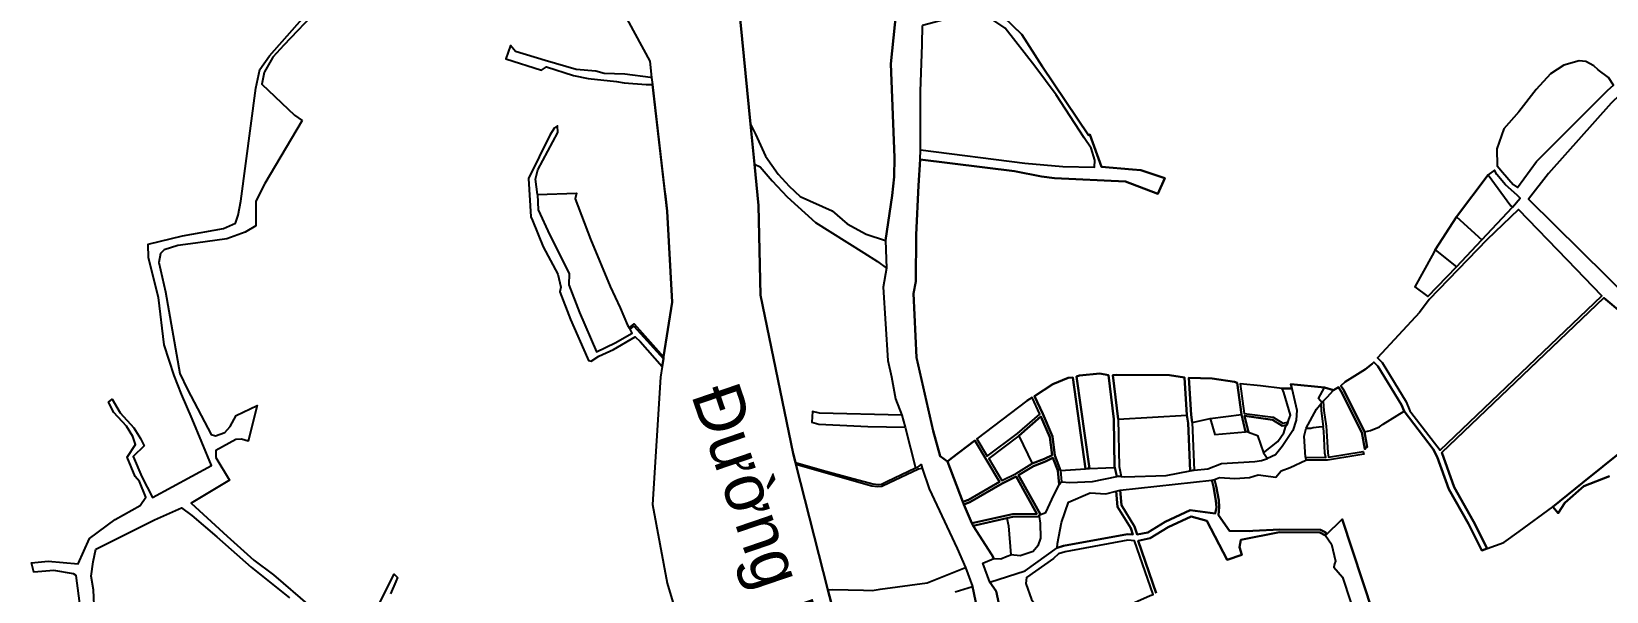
# Model space of a CAD drawing. Extents: x 548434 to 553028, y 1835329 to 1842282.
# Drawn here: x 551239 to 551805, y 1839455 to 1839657 of the extents above; entities that cross this region are included whole.
import ezdxf

# ---------------------------------------------------------------- set-up
doc = ezdxf.new("R2010")
doc.units = 0
for name, color, linetype in [('Level 1', 7, 'Continuous'), ('Level 2', 7, 'Continuous'), ('Level 30', 7, 'Continuous'), ('Level 5', 7, 'Continuous')]:
    doc.layers.add(name, color=color, linetype=linetype)

msp = doc.modelspace()

# ---------------------------------------------------------------- linework, layer by layer
at = {"layer": 'Level 1'}
for points in [[(551773.2, 1839309.65), (551768.13, 1839319.25), (551762.78, 1839333.56), (551761.71, 1839340.26), (551758.38, 1839346.29), (551752.91, 1839362.25), (551751.38, 1839366.95), (551748.32, 1839376.63), (551745.12, 1839385.58), (551740.93, 1839396.21), (551737.04, 1839406.44), (551729.29, 1839424.25), (551729.06, 1839425.06), (551728.59, 1839424.83), (551728.3381, 1839425.439), (551709.9511, 1839481.35), (551703.86, 1839475.55)], [(551703.86, 1839475.55), (551706.05, 1839472.39), (551707.45, 1839466.26), (551707.18, 1839465.28), (551706.95, 1839464.12), (551710.01, 1839460.55), (551712.89, 1839451.82), (551718.78, 1839437.7), (551728.77, 1839412.98), (551731.64, 1839406.26), (551735.53, 1839394.16), (551737.2, 1839389.34), (551742.03, 1839376.53), (551742.72, 1839374.22), (551745.03, 1839370.38), (551749.67, 1839355.76), (551755.08, 1839340.78), (551757.58, 1839334.17), (551762.74, 1839319.23), (551768.91, 1839304.4)]]:
    msp.add_lwpolyline(points, dxfattribs=at)
at = {"layer": 'Level 2'}
for p, q in [((551498.5606, 1839608.953), (551497.1404, 1839623.4079)), ((551500.01, 1839594.2), (551498.5606, 1839608.953)), ((551465.7671, 1839538.9745), (551465.3433, 1839536.2289)), ((551513.2799, 1839501.7412), (551512.46, 1839504.96)), ((551513.4381, 1839501.1201), (551513.2799, 1839501.7412)), ((551524.9278, 1839456.0113), (551513.4381, 1839501.1201)), ((551526.0994, 1839451.4115), (551524.9278, 1839456.0113))]:
    msp.add_line(p, q, dxfattribs=at)
for points in [[(551497.1404, 1839623.4079), (551491.72, 1839678.58), (551491.07, 1839731.13), (551487.21, 1839774.56)], [(551445.03, 1839675.24), (551460.86, 1839645.99), (551461.5309, 1839640.218), (551461.8307, 1839637.6394), (551466.2144, 1839599.9266), (551466.5011, 1839597.4605), (551467.13, 1839592.05), (551468.92, 1839559.4), (551465.8781, 1839539.6936), (551465.7671, 1839538.9745)], [(551551.03, 1839679.17), (551547.53, 1839645.03), (551548.95, 1839611.41), (551548.78, 1839604.47), (551548.03, 1839597.77), (551545.61, 1839581.62), (551545.97, 1839571.58), (551544.82, 1839564.76), (551546.53, 1839538.36), (551547.874, 1839532.568), (551549.22, 1839524.69), (551551.56, 1839518.76), (551552.74, 1839514.39), (551556.45, 1839499.84), (551557.336, 1839500.028), (551558.428, 1839500.967), (551558.87, 1839499.67), (551561.34, 1839492.3), (551571.42, 1839470.84), (551574.4, 1839463.99), (551576.98, 1839457.1), (551583.27, 1839426.73)], [(551585.41, 1839455.5), (551583.14, 1839458.67), (551580.63, 1839465.55), (551584.61, 1839467.25), (551583.93, 1839468.57), (551577.23, 1839478.95), (551576.75, 1839479.87), (551573.86, 1839486.67), (551573.48, 1839487.6), (551568, 1839502.06), (551565.35, 1839504.07), (551562.85, 1839513.14), (551556.86, 1839539.49), (551555.78, 1839562.46), (551556.54, 1839566.86), (551556.65, 1839583.62), (551557.53, 1839601.3), (551558.17, 1839610.63), (551558.25, 1839614.11), (551558.22, 1839635.11), (551558.83, 1839652.04), (551558.96, 1839658.89)], [(551512.46, 1839504.96), (551500.73, 1839561.96), (551500.01, 1839594.2)], [(551465.3433, 1839536.2289), (551464.76, 1839532.45), (551461.81, 1839486.66), (551467.1863, 1839458.3924), (551471.6329, 1839443.5386)], [(551606.37, 1839367.68), (551602.25, 1839378.1), (551597.17, 1839394.4), (551594.4, 1839409.47), (551591.53, 1839425.56), (551589.67, 1839435.99), (551585.41, 1839455.5)]]:
    msp.add_lwpolyline(points, dxfattribs=at)
at = {"layer": 'Level 30'}
for p, q in [((551461.5309, 1839640.218), (551461.8307, 1839637.6394)), ((551497.1404, 1839623.4079), (551498.5606, 1839608.953)), ((551558.17, 1839610.63), (551558.25, 1839614.11)), ((551750.99, 1839590.03), (551762.36, 1839605.23)), ((551743.39, 1839578.22), (551750.99, 1839590.03)), ((551750.99, 1839590.03), (551760.08, 1839581.77)), ((551760.08, 1839581.77), (551771.16, 1839593.51)), ((551545.61, 1839581.62), (551545.97, 1839571.58)), ((551750.95, 1839572.15), (551760.08, 1839581.77)), ((551743.39, 1839578.22), (551750.95, 1839572.15)), ((551453.45, 1839550.17), (551453.78, 1839549.67)), ((551465.3433, 1839536.2289), (551465.7671, 1839538.9745)), ((551465.7671, 1839538.9745), (551465.8781, 1839539.6936)), ((551688.26, 1839528.33), (551691.81, 1839528.35)), ((551703.54, 1839528.74), (551706.81, 1839527.77)), ((551702.16, 1839522.79), (551702.62, 1839523.37)), ((551702.62, 1839523.37), (551703.09, 1839523.84)), ((551551.56, 1839518.76), (551552.74, 1839514.39)), ((551629.37, 1839517.38), (551654.08, 1839518.77)), ((551656, 1839516.17), (551662.42, 1839517.52)), ((551656, 1839516.17), (551656.71, 1839498.98)), ((551662.42, 1839517.52), (551673.65, 1839518.96)), ((551673.65, 1839518.96), (551675.11, 1839512.8)), ((551552.74, 1839514.39), (551556.45, 1839499.84)), ((551593.64, 1839511.3), (551598.43, 1839501.34)), ((551681.63, 1839505.22), (551683.07, 1839503.13)), ((551513.2799, 1839501.7412), (551513.4381, 1839501.1201)), ((551513.4381, 1839501.1201), (551524.9278, 1839456.0113)), ((551568, 1839502.06), (551573.48, 1839487.6)), ((551608.61, 1839498.85), (551617.64, 1839499.52)), ((551628.1, 1839500), (551628.83, 1839496.67)), ((551696.75, 1839503.66), (551696.84, 1839502.52)), ((551608.07, 1839493.87), (551608.99, 1839494.73)), ((551608.61, 1839498.85), (551608.99, 1839494.73)), ((551630.07, 1839491.84), (551662.99, 1839495.37)), ((551628.6, 1839491.46), (551630.07, 1839491.84)), ((551573.48, 1839487.6), (551573.86, 1839486.67)), ((551573.86, 1839486.67), (551576.75, 1839479.87)), ((551576.75, 1839479.87), (551577.23, 1839478.95)), ((551577.23, 1839478.95), (551589.28, 1839481.7)), ((551574.4, 1839463.99), (551576.98, 1839457.1)), ((551524.9278, 1839456.0113), (551526.0994, 1839451.4115)), ((551570.69, 1839455.22), (551576.98, 1839457.1))]:
    msp.add_line(p, q, dxfattribs=at)
for points in [[(551416.6438, 1840074.895), (551424.17, 1840026.23), (551434.21, 1839998.79), (551424.62, 1839987.08), (551436.5, 1839902.05), (551417.51, 1839889.51), (551418.07, 1839881.03), (551443.01, 1839878.23), (551448.98, 1839814.54), (551438.57, 1839772.51), (551443.94, 1839723.78), (551445.03, 1839675.24), (551460.86, 1839645.99), (551461.5309, 1839640.218)], [(551479.8078, 1840023.4448), (551480.74, 1840010.77), (551477.22, 1839978.92), (551483.27, 1839963.7), (551476.42, 1839931.55), (551476.11, 1839895.58), (551484.22, 1839892.81), (551484.63, 1839886.48), (551479.83, 1839879.33), (551490.86, 1839857.05), (551485.3, 1839817.97), (551487.21, 1839774.56), (551491.07, 1839731.13), (551491.72, 1839678.58), (551497.1404, 1839623.4079)], [(551559.44, 1839662.09), (551579.17, 1839667.27), (551584.25, 1839669.57), (551585.78, 1839671.88), (551591.03, 1839681.43), (551593.88, 1839678.86), (551586.63, 1839667.74), (551584.56, 1839665.36), (551594.64, 1839655.66), (551602.13, 1839644), (551618.63, 1839619.43), (551619.09, 1839619.69), (551623.31, 1839608.05), (551634.43, 1839607.03), (551637.54, 1839606.83), (551646.06, 1839603.96), (551643.54, 1839598.36), (551631.99, 1839602.72), (551606.38, 1839603.99), (551601.815, 1839604.621), (551592.11, 1839606.48), (551558.17, 1839610.63)], [(551545.61, 1839581.62), (551548.03, 1839597.77), (551548.78, 1839604.47), (551548.95, 1839611.41), (551547.53, 1839645.03), (551551.03, 1839679.17)], [(551256.7, 1839444.67), (551254.55, 1839461.1), (551253.69, 1839461.68), (551246.59, 1839462.88), (551239.42, 1839462.35), (551238.53, 1839465.7), (551244.56, 1839466.21), (551255.27, 1839465.34), (551259.34, 1839474.46), (551268.64, 1839481.19), (551277.57, 1839486.25), (551279.59, 1839489.3), (551277.38, 1839494.87), (551275.86, 1839496.75), (551272.99, 1839503.62), (551275.94, 1839508.26), (551274.99, 1839511.12), (551272.65, 1839514.77), (551268.11, 1839519.72), (551266.24, 1839523.43), (551267.53, 1839524.48), (551270.38, 1839519.63), (551275.37, 1839514.2), (551277.79, 1839510.32), (551279.07, 1839507.73), (551275.07, 1839503.85), (551278.24, 1839496.53), (551282.01, 1839489.14), (551303.22, 1839500.69), (551296.34, 1839517.44), (551292.43, 1839526.36), (551289.78, 1839533.04), (551286.26, 1839544.06), (551284.24, 1839561.11), (551280.62, 1839575.3), (551280.44, 1839580.22), (551292.82, 1839583.19), (551307.6, 1839585.83), (551311.84, 1839587.84), (551312.83, 1839590.61), (551313.77, 1839595.71), (551319.16, 1839636.38), (551320.63, 1839643.01), (551324.07, 1839648.01), (551340.43, 1839666.41)], [(551341.58, 1839664.79), (551329.26, 1839651.81), (551325.29, 1839647.43), (551325.17, 1839647.25), (551322.34, 1839642.25), (551322.23, 1839641.96), (551321.37, 1839637.76), (551333.08, 1839626.57), (551335.9293, 1839624.7189)], [(551589.28, 1839481.7), (551577.23, 1839478.95), (551576.75, 1839479.87), (551591.3, 1839483.21), (551600.05, 1839483.3), (551592.65, 1839496.73), (551587.56, 1839494.23), (551575.93, 1839487.46), (551573.86, 1839486.67), (551573.48, 1839487.6), (551575.495, 1839488.363), (551586.639, 1839494.846), (551577.73, 1839509.65), (551569.23, 1839503.2), (551568, 1839502.06), (551565.35, 1839504.07), (551562.85, 1839513.14), (551556.86, 1839539.49), (551555.78, 1839562.46), (551556.54, 1839566.86), (551556.65, 1839583.62), (551557.53, 1839601.3), (551558.17, 1839610.63), (551592.11, 1839606.48), (551601.815, 1839604.621), (551606.38, 1839603.99), (551631.99, 1839602.72), (551643.54, 1839598.36), (551646.06, 1839603.96), (551637.54, 1839606.83), (551634.43, 1839607.03), (551623.31, 1839608.05), (551619.09, 1839619.69), (551618.63, 1839619.43), (551602.13, 1839644), (551594.64, 1839655.66), (551584.56, 1839665.36)], [(551558.25, 1839614.11), (551595.82, 1839609.35), (551609.39, 1839608.11), (551620.82, 1839607.94), (551620.92, 1839610.43), (551619.58, 1839614.81), (551617.16, 1839618.46), (551607.09, 1839633.9), (551599.31, 1839644.22), (551588.7, 1839657.95), (551579.17, 1839664.2), (551558.96, 1839658.89)], [(551558.25, 1839614.11), (551558.22, 1839635.11), (551558.83, 1839652.04), (551558.96, 1839658.89)], [(551831.07, 1839654.38), (551806.6, 1839630.9), (551784.08, 1839605.61), (551776.94, 1839596.39), (551832.86, 1839541.12), (551839.22, 1839536.63), (551842.54, 1839536.8)], [(551461.5309, 1839640.218), (551461.19, 1839640.17), (551451.88, 1839641.39), (551444.43, 1839641.65), (551441.45, 1839642.42), (551434.42, 1839643.06), (551423.22, 1839646.32), (551412.59, 1839649.54), (551410.81, 1839651.73), (551409.07, 1839646.92), (551422, 1839642.76), (551423.78, 1839644.04), (551433.49, 1839640.85), (551438.68, 1839639.78), (551448.88, 1839638.76), (551451.68, 1839638.31), (551459.6, 1839637.6), (551461.8307, 1839637.6394)], [(551807.43, 1839637.42), (551805.63, 1839640.15), (551801.92, 1839642.89), (551800.36, 1839644.32), (551797.58, 1839645.91), (551795.18, 1839646.11), (551789.58, 1839644.57), (551784.85, 1839641.44), (551779.63, 1839635.84), (551773.43, 1839627.88), (551768.04, 1839621.68), (551765.46, 1839614.51), (551765.67, 1839608.46), (551767.54, 1839606.08), (551771.42, 1839601.73), (551772.92, 1839600.63), (551779.81, 1839609.91), (551805.43, 1839635.62), (551807.43, 1839637.42)], [(551465.8781, 1839539.6936), (551468.92, 1839559.4), (551467.13, 1839592.05), (551461.8307, 1839637.6394)], [(551806.6, 1839630.9), (551784.08, 1839605.61), (551776.94, 1839596.39), (551832.86, 1839541.12)], [(551335.9293, 1839624.7189), (551322.41, 1839602.05), (551319.26, 1839595.65), (551319.18, 1839586.79), (551315.33, 1839584.58), (551308.72, 1839582.11), (551297.48, 1839580.64), (551291.17, 1839579.74), (551286.3, 1839578.16), (551284.94, 1839576.91), (551284.32, 1839573.62), (551286.7, 1839563.12), (551291.85, 1839533.72), (551294.68, 1839527.99), (551303.1, 1839511.78), (551304.76, 1839511.28), (551308.11, 1839512.58), (551310.02, 1839514.63), (551312.17, 1839518.64), (551319.71, 1839522.27), (551316.49, 1839509.45), (551314.02, 1839510.17), (551311.99, 1839509.95), (551304.77, 1839506.1), (551304.78, 1839503.54), (551309.69, 1839495.33), (551295.96, 1839487.09), (551308.93, 1839475.28), (551318.53, 1839466.65), (551325.51, 1839461.39), (551338.63, 1839450.05)], [(551420.55, 1839598.14), (551419.79, 1839603.65), (551420.6, 1839606.96), (551427.79, 1839620.41), (551427.7, 1839622.74), (551426.62, 1839622.09), (551424.92, 1839619.45), (551417.29, 1839603.83), (551418.16, 1839590.03), (551418.74, 1839588.73), (551422.51, 1839579.34), (551427.86, 1839569.5), (551428.91, 1839564.75), (551428.57, 1839563.1), (551432.41, 1839553.19), (551438.44, 1839539.29), (551438.83, 1839538.46), (551439.79, 1839538.21), (551442.6, 1839540), (551447.84, 1839542.32), (551455.68, 1839546.91), (551457.42, 1839545.23), (551465.3433, 1839536.2289)], [(551497.1404, 1839623.4079), (551498.85, 1839619.83), (551502.48, 1839611.94), (551507.09, 1839605.47), (551511.04, 1839601.11), (551515.02, 1839597.35), (551526.43, 1839592.27), (551531.85, 1839587.52), (551538.72, 1839583.88), (551545.61, 1839581.62)], [(551498.5606, 1839608.953), (551500.58, 1839608.08), (551504.93, 1839602.97), (551510.35, 1839597.24), (551520.48, 1839588.08), (551537.91, 1839577.12), (551542.76, 1839574.02), (551545.97, 1839571.58)], [(551498.5606, 1839608.953), (551500.01, 1839594.2), (551500.73, 1839561.96), (551512.46, 1839504.96), (551513.2799, 1839501.7412)], [(551558.17, 1839610.63), (551557.53, 1839601.3), (551556.65, 1839583.62), (551556.54, 1839566.86), (551555.78, 1839562.46), (551556.86, 1839539.49), (551562.85, 1839513.14), (551565.35, 1839504.07), (551568, 1839502.06)], [(551771.16, 1839593.51), (551773.93, 1839596.76), (551772.79, 1839597.86), (551768.61, 1839601.55), (551765.49, 1839605.25), (551764.69, 1839606.89), (551762.36, 1839605.23)], [(551762.36, 1839605.23), (551770.53, 1839594.05), (551771.16, 1839593.51)], [(551420.55, 1839598.14), (551434.57, 1839598.57), (551434.06, 1839596.57), (551439.51, 1839582), (551446.66, 1839564.97), (551450.2, 1839557.33), (551452.86, 1839551.17), (551453.45, 1839550.17)], [(551420.55, 1839598.14), (551420.79, 1839592.54), (551424.99, 1839583.45), (551431.9, 1839569.7), (551431.83, 1839565.64), (551435.59, 1839555.73), (551441.68, 1839541.5), (551448.45, 1839544.82), (551454.55, 1839548.19), (551453.78, 1839549.67)], [(551803.235, 1839561.632), (551790.91, 1839574.54), (551773.25, 1839592.71), (551761.89, 1839581.77), (551741.16, 1839560.3), (551737.68, 1839555.69), (551722.6, 1839539.33), (551724.309, 1839537.656), (551732.882, 1839523.557), (551734.241, 1839520.367), (551734.61, 1839519.779), (551745.11, 1839506.163), (551803.235, 1839561.632)], [(551743.39, 1839578.22), (551742.23, 1839576.17), (551735.98, 1839564.86), (551740.7, 1839561.47), (551750.95, 1839572.15)], [(551545.97, 1839571.58), (551544.82, 1839564.76), (551546.53, 1839538.36), (551547.874, 1839532.568), (551549.22, 1839524.69), (551551.56, 1839518.76)], [(551830.4, 1839538.88), (551803.97, 1839560.95), (551745.7, 1839505.34)], [(551762.06, 1839470.77), (551757.1, 1839480.54), (551750.14, 1839492.91), (551745.7, 1839505.34), (551803.97, 1839560.95), (551830.4, 1839538.88), (551837.68, 1839532.9), (551839.73, 1839530.55), (551841.6, 1839526.43), (551835.38, 1839517.34), (551818.28, 1839512), (551796.27, 1839494.4), (551785.68, 1839485.78)], [(551453.45, 1839550.17), (551455.23, 1839551.6), (551465.8781, 1839539.6936)], [(551453.78, 1839549.67), (551455.19, 1839550.81), (551465.7671, 1839538.9745)], [(551465.3433, 1839536.2289), (551464.76, 1839532.45), (551461.81, 1839486.66), (551467.1863, 1839458.3924), (551471.6329, 1839443.5386)], [(551745.7, 1839505.34), (551750.14, 1839492.91), (551757.1, 1839480.54), (551762.06, 1839470.77), (551760.18, 1839470.07), (551755.3, 1839479.65), (551748.28, 1839492.18), (551744.11, 1839503.83), (551742.65, 1839506.49), (551732.2, 1839520.15), (551731.24, 1839522.42), (551722.731, 1839536.404), (551721.23, 1839537.87), (551720.64, 1839537.25), (551718.32, 1839535.33), (551714.5, 1839532.89), (551710.99, 1839530.73), (551709.45, 1839529.36), (551710.445, 1839527.797), (551717.95, 1839512.74), (551718.9, 1839507.31), (551718.42, 1839507.13), (551718.01, 1839506.55), (551716.98, 1839512.48), (551709.575, 1839527.303), (551708.63, 1839528.78), (551706.81, 1839527.77), (551703.54, 1839528.74), (551691.49, 1839529.89), (551691.81, 1839528.35), (551688.26, 1839528.33), (551680.58, 1839529.29), (551673.18, 1839530.04), (551674.606, 1839519.387), (551685.098, 1839518.015), (551688.578, 1839515.929), (551690.39, 1839516.27), (551690.19, 1839515.73), (551689.89, 1839515.17), (551688.371, 1839514.974), (551684.791, 1839517.106), (551674.791, 1839518.482), (551676.17, 1839512.64), (551675.61, 1839512.85), (551675.11, 1839512.8), (551673.65, 1839518.96), (551672.13, 1839530.34), (551671.17, 1839530.78), (551663.15, 1839531.9), (551654.72, 1839532.13), (551655.58, 1839518.89), (551656, 1839516.17), (551656.71, 1839498.98), (551655.96, 1839498.91), (551655.22, 1839498.76), (551654.51, 1839515.94), (551654.08, 1839518.77), (551653.21, 1839532.27), (551647.77, 1839533.16), (551628.78, 1839533.3), (551627.45, 1839533.12), (551629.37, 1839517.38), (551629.66, 1839500.34), (551630.46, 1839496.73), (551629.62, 1839496.82), (551628.83, 1839496.67), (551628.1, 1839500), (551628.06, 1839500.15), (551627.771, 1839517.277), (551625.83, 1839533.15), (551622.76, 1839533.74), (551615.48, 1839533.01), (551614.37, 1839532.66), (551619.04, 1839499.59), (551618.34, 1839499.57), (551617.64, 1839499.52), (551613, 1839532.34), (551611.36, 1839532.14), (551605.8, 1839529.91), (551599.25, 1839525.64), (551602.2, 1839519.26), (551605.73, 1839511.07), (551606.57, 1839504.25), (551608.602, 1839498.923), (551608.61, 1839498.85), (551608.99, 1839494.73), (551608.07, 1839493.87), (551607.6, 1839498.9), (551605.8121, 1839503.4446), (551603.2, 1839502.12), (551598.87, 1839500.44), (551593.53, 1839497.21), (551601.36, 1839482.99), (551600.89, 1839482.81), (551600.95, 1839482.31), (551591.42, 1839482.211), (551589.28, 1839481.7)], [(551619.04, 1839499.59), (551614.37, 1839532.66), (551615.48, 1839533.01), (551622.76, 1839533.74), (551625.83, 1839533.15), (551627.771, 1839517.277), (551628.06, 1839500.15), (551628.1, 1839500)], [(551629.37, 1839517.38), (551627.45, 1839533.12), (551628.78, 1839533.3), (551647.77, 1839533.16), (551653.21, 1839532.27), (551654.08, 1839518.77)], [(551717.95, 1839512.74), (551710.445, 1839527.797), (551709.45, 1839529.36), (551710.99, 1839530.73), (551714.5, 1839532.89), (551718.32, 1839535.33), (551720.64, 1839537.25), (551721.23, 1839537.87), (551722.731, 1839536.404), (551731.24, 1839522.42), (551732.2, 1839520.15)], [(551608.61, 1839498.85), (551608.602, 1839498.923), (551606.57, 1839504.25), (551605.73, 1839511.07), (551602.2, 1839519.26), (551599.25, 1839525.64), (551605.8, 1839529.91), (551611.36, 1839532.14), (551613, 1839532.34), (551617.64, 1839499.52)], [(551656, 1839516.17), (551655.58, 1839518.89), (551654.72, 1839532.13), (551663.15, 1839531.9), (551671.17, 1839530.78), (551672.13, 1839530.34), (551673.65, 1839518.96)], [(551688.26, 1839528.33), (551680.58, 1839529.29), (551673.18, 1839530.04), (551674.606, 1839519.387), (551685.098, 1839518.015), (551688.578, 1839515.929), (551690.39, 1839516.27)], [(551691.81, 1839528.35), (551693.56, 1839520.51), (551693.33, 1839516.92), (551692.13, 1839513.19), (551688.35, 1839507.53), (551685.97, 1839504.49), (551683.07, 1839503.13)], [(551690.39, 1839516.27), (551691.31, 1839518.79), (551688.9, 1839526.93), (551688.26, 1839528.33)], [(551691.81, 1839528.35), (551691.49, 1839529.89), (551703.54, 1839528.74)], [(551702.62, 1839523.37), (551701.37, 1839524.74), (551703.54, 1839528.74)], [(551703.09, 1839523.84), (551704.45, 1839525.18), (551706.81, 1839527.77)], [(551706.81, 1839527.77), (551708.63, 1839528.78), (551709.575, 1839527.303), (551716.98, 1839512.48), (551718.01, 1839506.55), (551718.42, 1839507.13), (551718.9, 1839507.31), (551717.95, 1839512.74)], [(551601.139, 1839519.178), (551598.39, 1839525.11), (551596.43, 1839523.97), (551578.53, 1839510.26), (551582.275, 1839503.99), (551593.102, 1839512.146), (551601.139, 1839519.178)], [(551703.09, 1839523.84), (551703.31, 1839520.43), (551704.09, 1839514.75), (551704.26, 1839513.14), (551704.68, 1839505.23), (551704.96, 1839503.6), (551717.4, 1839505.67), (551717.69, 1839504.73), (551715.57, 1839504.43), (551704.66, 1839502.58), (551696.84, 1839502.52)], [(551697, 1839514.03), (551700.61, 1839520.88), (551702.16, 1839522.79)], [(551702.16, 1839522.79), (551702.31, 1839520.35), (551703.09, 1839514.68)], [(551551.56, 1839518.76), (551521.891, 1839519.493), (551519.4, 1839520.07), (551519.21, 1839516.2), (551521.7, 1839515.57), (551539.34, 1839514.74), (551552.74, 1839514.39)], [(551593.64, 1839511.3), (551601.54, 1839518.27), (551604.75, 1839510.81), (551605.54, 1839504.43), (551602.81, 1839503.05), (551598.43, 1839501.34)], [(551629.37, 1839517.38), (551629.66, 1839500.34), (551630.46, 1839496.73)], [(551654.08, 1839518.77), (551654.51, 1839515.94), (551655.22, 1839498.76)], [(551662.42, 1839517.52), (551664.14, 1839511.76), (551675.11, 1839512.8)], [(551676.17, 1839512.64), (551674.791, 1839518.482), (551684.791, 1839517.106), (551688.371, 1839514.974), (551689.89, 1839515.17)], [(551689.89, 1839515.17), (551690.19, 1839515.73), (551690.39, 1839516.27)], [(551717.95, 1839512.74), (551720.13, 1839513.19), (551723.26, 1839514.52), (551724.64, 1839515.47), (551732.2, 1839520.15)], [(551732.2, 1839520.15), (551742.65, 1839506.49), (551744.11, 1839503.83), (551748.28, 1839492.18), (551755.3, 1839479.65), (551760.18, 1839470.07), (551762.06, 1839470.77)], [(551593.64, 1839511.3), (551582.776, 1839503.18), (551587.521, 1839495.322), (551592.622, 1839497.83), (551598.43, 1839501.34)], [(551675.11, 1839512.8), (551675.61, 1839512.85), (551676.17, 1839512.64)], [(551676.17, 1839512.64), (551679.41, 1839511.41), (551681.63, 1839505.22)], [(551681.63, 1839505.22), (551686.81, 1839509.29), (551688.88, 1839512.38), (551689.51, 1839514.47), (551689.89, 1839515.17)], [(551696.75, 1839503.66), (551696.18, 1839511.25), (551697, 1839514.03)], [(551696.75, 1839503.66), (551703.96, 1839503.53), (551703.68, 1839505.11), (551703.26, 1839513.06), (551703.09, 1839514.68)], [(551697, 1839514.03), (551698.63, 1839514.1), (551699.43, 1839514.33), (551701.56, 1839514.61), (551703.09, 1839514.68)], [(551806.04, 1839496.78), (551796.8, 1839493.28), (551789.95, 1839487.18), (551787.54, 1839483.48), (551785.68, 1839485.78), (551796.27, 1839494.4), (551818.28, 1839512)], [(551568, 1839502.06), (551569.23, 1839503.2), (551577.73, 1839509.65), (551586.639, 1839494.846), (551575.495, 1839488.363), (551573.48, 1839487.6)], [(551513.2799, 1839501.7412), (551522.93, 1839498.96), (551532.54, 1839496.3), (551541.07, 1839494.03), (551542.97, 1839493.77), (551544.17, 1839493.97), (551546.14, 1839494.88), (551556.45, 1839499.84)], [(551513.4381, 1839501.1201), (551540.78, 1839493.41), (551542.83, 1839493.13), (551544.33, 1839493.26), (551546.84, 1839494.4), (551557.57, 1839499.49), (551558.87, 1839499.67)], [(551556.45, 1839499.84), (551557.336, 1839500.028), (551558.428, 1839500.967), (551558.87, 1839499.67)], [(551558.87, 1839499.67), (551561.34, 1839492.3), (551571.42, 1839470.84), (551574.4, 1839463.99)], [(551601.36, 1839482.99), (551593.53, 1839497.21), (551598.87, 1839500.44), (551603.2, 1839502.12), (551605.8121, 1839503.4446), (551607.6, 1839498.9), (551608.07, 1839493.87)], [(551617.64, 1839499.52), (551618.34, 1839499.57), (551619.04, 1839499.59)], [(551619.04, 1839499.59), (551624.93, 1839499.77), (551628.1, 1839500)], [(551656.71, 1839498.98), (551661.54, 1839499.45), (551666.46, 1839501.33), (551678.5, 1839502.12), (551680.83, 1839502.44), (551683.07, 1839503.13)], [(551663.95, 1839495.64), (551665.81, 1839496.29), (551671.33, 1839495.96), (551676.57, 1839496.35), (551679.67, 1839497.25), (551686.03, 1839496.51), (551688, 1839498.7), (551691.22, 1839500), (551696.84, 1839502.52)], [(551573.86, 1839486.67), (551575.93, 1839487.46), (551587.56, 1839494.23), (551592.65, 1839496.73), (551600.05, 1839483.3), (551591.3, 1839483.21), (551576.75, 1839479.87)], [(551589.67, 1839435.99), (551585.41, 1839455.5), (551583.14, 1839458.67), (551595.88, 1839462.79), (551607.41, 1839471.03), (551609.73, 1839471.779), (551632.663, 1839476), (551634.588, 1839475.812), (551633.835, 1839478.083), (551629.088, 1839485.859), (551628.6, 1839491.46), (551630.07, 1839491.84), (551630.55, 1839486.34), (551635.21, 1839478.72), (551636.15, 1839475.87), (551640.02, 1839476.6), (551646.24, 1839480.39), (551655.21, 1839484.63), (551664.19, 1839483.41), (551664.69, 1839485.55), (551664.48, 1839488.11), (551663.6, 1839493.03), (551662.99, 1839495.37), (551663.48, 1839495.47), (551663.95, 1839495.64), (551664.58, 1839493.27), (551665.48, 1839488.22), (551665.69, 1839485.63), (551665.37, 1839482.77), (551669.37, 1839477.22), (551676.68, 1839477.09), (551677.8, 1839477.21), (551687.47, 1839477.65), (551702.132, 1839477.538), (551703.99, 1839476.6), (551703.86, 1839475.55), (551701.89, 1839476.54), (551687.38, 1839476.65), (551673.39, 1839473.98), (551673.02, 1839471.24), (551673.76, 1839468.49), (551668.57, 1839466.78), (551661.25, 1839480.71), (551655.555, 1839482.366), (551647.284, 1839478.451), (551640.841, 1839474.522), (551636.482, 1839473.622), (551643.05, 1839454.76)], [(551601.36, 1839482.99), (551603.33, 1839483.74), (551605.48, 1839488.49), (551608.07, 1839493.87)], [(551608.99, 1839494.73), (551611.93, 1839494.59), (551620.08, 1839494.96), (551628.83, 1839496.67)], [(551628.83, 1839496.67), (551629.62, 1839496.82), (551630.46, 1839496.73)], [(551662.99, 1839495.37), (551663.6, 1839493.03), (551664.48, 1839488.11), (551664.69, 1839485.55), (551664.19, 1839483.41), (551655.21, 1839484.63), (551646.24, 1839480.39), (551640.02, 1839476.6), (551636.15, 1839475.87), (551635.21, 1839478.72), (551630.55, 1839486.34), (551630.07, 1839491.84)], [(551630.46, 1839496.73), (551631.59, 1839496.61), (551646.59, 1839497.03), (551655.22, 1839498.76)], [(551655.22, 1839498.76), (551655.96, 1839498.91), (551656.71, 1839498.98)], [(551662.99, 1839495.37), (551663.48, 1839495.47), (551663.95, 1839495.64)], [(551703.86, 1839475.55), (551703.99, 1839476.6), (551702.132, 1839477.538), (551687.47, 1839477.65), (551677.8, 1839477.21), (551676.68, 1839477.09), (551669.37, 1839477.22), (551665.37, 1839482.77), (551665.69, 1839485.63), (551665.48, 1839488.22), (551664.58, 1839493.27), (551663.95, 1839495.64)], [(551785.68, 1839485.78), (551787.54, 1839483.48), (551789.95, 1839487.18), (551796.8, 1839493.28), (551806.04, 1839496.78)], [(551628.6, 1839491.46), (551629.088, 1839485.859), (551633.835, 1839478.083), (551634.588, 1839475.812), (551632.663, 1839476), (551609.73, 1839471.779), (551607.41, 1839471.03)], [(551607.41, 1839471.03), (551607.47, 1839472.64), (551608.93, 1839480.12), (551611.52, 1839487.42), (551619.25, 1839490.81), (551624.84, 1839490.46), (551628.6, 1839491.46)], [(551261.18, 1839447.6), (551260.8, 1839455.97), (551260.04, 1839460.82), (551260.67, 1839466.05), (551261.63, 1839470.6), (551282.82, 1839481.12), (551292.45, 1839485.41), (551296.24, 1839482.66), (551305.19, 1839474.97), (551317.52, 1839464.16), (551331.28, 1839453.04)], [(551589.28, 1839481.7), (551591.42, 1839482.211), (551600.95, 1839482.31)], [(551600.95, 1839482.31), (551601.26, 1839479.9), (551601.35, 1839474.54), (551600.49, 1839471.75), (551598.81, 1839469.74), (551594.12, 1839468.24), (551590.68, 1839468.58)], [(551600.95, 1839482.31), (551600.89, 1839482.81), (551601.36, 1839482.99)], [(551643.05, 1839454.76), (551636.482, 1839473.622), (551640.841, 1839474.522), (551647.284, 1839478.451), (551655.555, 1839482.366), (551661.25, 1839480.71), (551668.57, 1839466.78), (551673.76, 1839468.49), (551673.02, 1839471.24), (551673.39, 1839473.98), (551687.38, 1839476.65), (551701.89, 1839476.54), (551703.86, 1839475.55)], [(551762.06, 1839470.77), (551767.99, 1839472.98), (551773.58, 1839476.89), (551785.68, 1839485.78)], [(551577.23, 1839478.95), (551583.93, 1839468.57), (551584.61, 1839467.25)], [(551589.28, 1839481.7), (551589.86, 1839479), (551590.68, 1839468.58)], [(551703.86, 1839475.55), (551709.9511, 1839481.35), (551728.3381, 1839425.439), (551728.59, 1839424.83), (551729.06, 1839425.06), (551729.29, 1839424.25), (551737.04, 1839406.44), (551740.93, 1839396.21), (551745.12, 1839385.58), (551748.32, 1839376.63), (551751.38, 1839366.95), (551752.91, 1839362.25), (551758.38, 1839346.29), (551761.71, 1839340.26), (551762.78, 1839333.56), (551768.13, 1839319.25), (551773.2, 1839309.65)], [(551583.14, 1839458.67), (551595.88, 1839462.79), (551607.41, 1839471.03)], [(551641.92, 1839454.33), (551635.221, 1839473.594), (551632.757, 1839473.78), (551610.27, 1839469.641), (551607.917, 1839468.88), (551606.035, 1839467.279), (551596.34, 1839460.414), (551596.08, 1839458.29), (551598.18, 1839452.44), (551602.68, 1839446.26), (551604.84, 1839442.2), (551605.26, 1839441.48), (551607.33, 1839440.72), (551612.04, 1839441.09), (551640.82, 1839453.95), (551641.92, 1839454.33)], [(551703.86, 1839475.55), (551706.05, 1839472.39), (551707.45, 1839466.26), (551707.18, 1839465.28), (551706.95, 1839464.12), (551710.01, 1839460.55), (551712.89, 1839451.82), (551718.78, 1839437.7), (551728.77, 1839412.98), (551731.64, 1839406.26), (551735.53, 1839394.16), (551737.2, 1839389.34), (551742.03, 1839376.53), (551742.72, 1839374.22), (551745.03, 1839370.38), (551749.67, 1839355.76), (551755.08, 1839340.78), (551757.58, 1839334.17), (551762.74, 1839319.23), (551768.91, 1839304.4)], [(551583.14, 1839458.67), (551580.63, 1839465.55), (551584.61, 1839467.25)], [(551584.61, 1839467.25), (551587.09, 1839467.1), (551589.36, 1839468.11), (551590.68, 1839468.58)], [(551363.69, 1839451.19), (551368.99, 1839461.53), (551370.18, 1839460.41), (551369.58, 1839458.93), (551367.66, 1839454.54)], [(551524.9278, 1839456.0113), (551526.71, 1839456.04), (551537.76, 1839455.79), (551540.82, 1839455.68), (551543.73, 1839456.21), (551560.68, 1839458.52), (551574.4, 1839463.99)], [(551627.987, 1839236.1747), (551628.14, 1839237.31), (551628.57, 1839243.77), (551627.36, 1839260.05), (551625.27, 1839267.83), (551623.27, 1839274.68), (551621.84, 1839286.15), (551612.29, 1839326.34), (551608.03, 1839338.52), (551602.44, 1839353.1), (551595.54, 1839369.9), (551590.08, 1839387.95), (551586.38, 1839404.63), (551584.36, 1839418.49), (551583.27, 1839426.73), (551576.98, 1839457.1)], [(551583.14, 1839458.67), (551585.41, 1839455.5), (551589.67, 1839435.99), (551591.53, 1839425.56), (551591.53, 1839425.55), (551594.4, 1839409.47), (551597.17, 1839394.4), (551602.25, 1839378.1), (551606.37, 1839367.68), (551605.81, 1839367.43), (551608.41, 1839362.11), (551613.72, 1839349.95), (551615.71, 1839344.92), (551615.04, 1839344.53), (551617.98, 1839335.84), (551618.84, 1839336.23), (551622.83, 1839327.13), (551626.94, 1839317.53)]]:
    msp.add_lwpolyline(points, dxfattribs=at)
for points in [[(551805.43, 1839635.62), (551807.43, 1839637.42), (551805.63, 1839640.15), (551801.92, 1839642.89), (551800.36, 1839644.32), (551797.58, 1839645.91), (551795.18, 1839646.11), (551789.58, 1839644.57), (551784.85, 1839641.44), (551779.63, 1839635.84), (551773.43, 1839627.88), (551768.04, 1839621.68), (551765.46, 1839614.51), (551765.67, 1839608.46), (551767.54, 1839606.08), (551771.42, 1839601.73), (551772.92, 1839600.63), (551779.81, 1839609.91)], [(551771.16, 1839593.51), (551773.93, 1839596.76), (551772.79, 1839597.86), (551768.61, 1839601.55), (551765.49, 1839605.25), (551764.69, 1839606.89), (551762.36, 1839605.23), (551750.99, 1839590.03), (551743.39, 1839578.22), (551742.23, 1839576.17), (551735.98, 1839564.86), (551740.7, 1839561.47), (551750.95, 1839572.15), (551760.08, 1839581.77)], [(551745.11, 1839506.163), (551803.235, 1839561.632), (551790.91, 1839574.54), (551773.25, 1839592.71), (551761.89, 1839581.77), (551741.16, 1839560.3), (551737.68, 1839555.69), (551722.6, 1839539.33), (551724.309, 1839537.656), (551732.882, 1839523.557), (551734.241, 1839520.367), (551734.61, 1839519.779)], [(551593.102, 1839512.146), (551601.139, 1839519.178), (551598.39, 1839525.11), (551596.43, 1839523.97), (551578.53, 1839510.26), (551582.275, 1839503.99)], [(551601.54, 1839518.27), (551593.64, 1839511.3), (551582.776, 1839503.18), (551587.521, 1839495.322), (551592.622, 1839497.83), (551598.43, 1839501.34), (551602.81, 1839503.05), (551605.54, 1839504.43), (551604.75, 1839510.81)], [(551640.82, 1839453.95), (551641.92, 1839454.33), (551635.221, 1839473.594), (551632.757, 1839473.78), (551610.27, 1839469.641), (551607.917, 1839468.88), (551606.035, 1839467.279), (551596.34, 1839460.414), (551596.08, 1839458.29), (551598.18, 1839452.44), (551602.68, 1839446.26), (551604.84, 1839442.2), (551605.26, 1839441.48), (551607.33, 1839440.72), (551612.04, 1839441.09)]]:
    msp.add_lwpolyline(points, close=True, dxfattribs=at)

# ---------------------------------------------------------------- texts
at = {"layer": 'Level 5'}
msp.add_text('Đường Hùng Vương', height=17.773128, rotation=288.844714, dxfattribs=at).set_placement((551475.629, 1839526.13))

doc.saveas('drawing.dxf')
